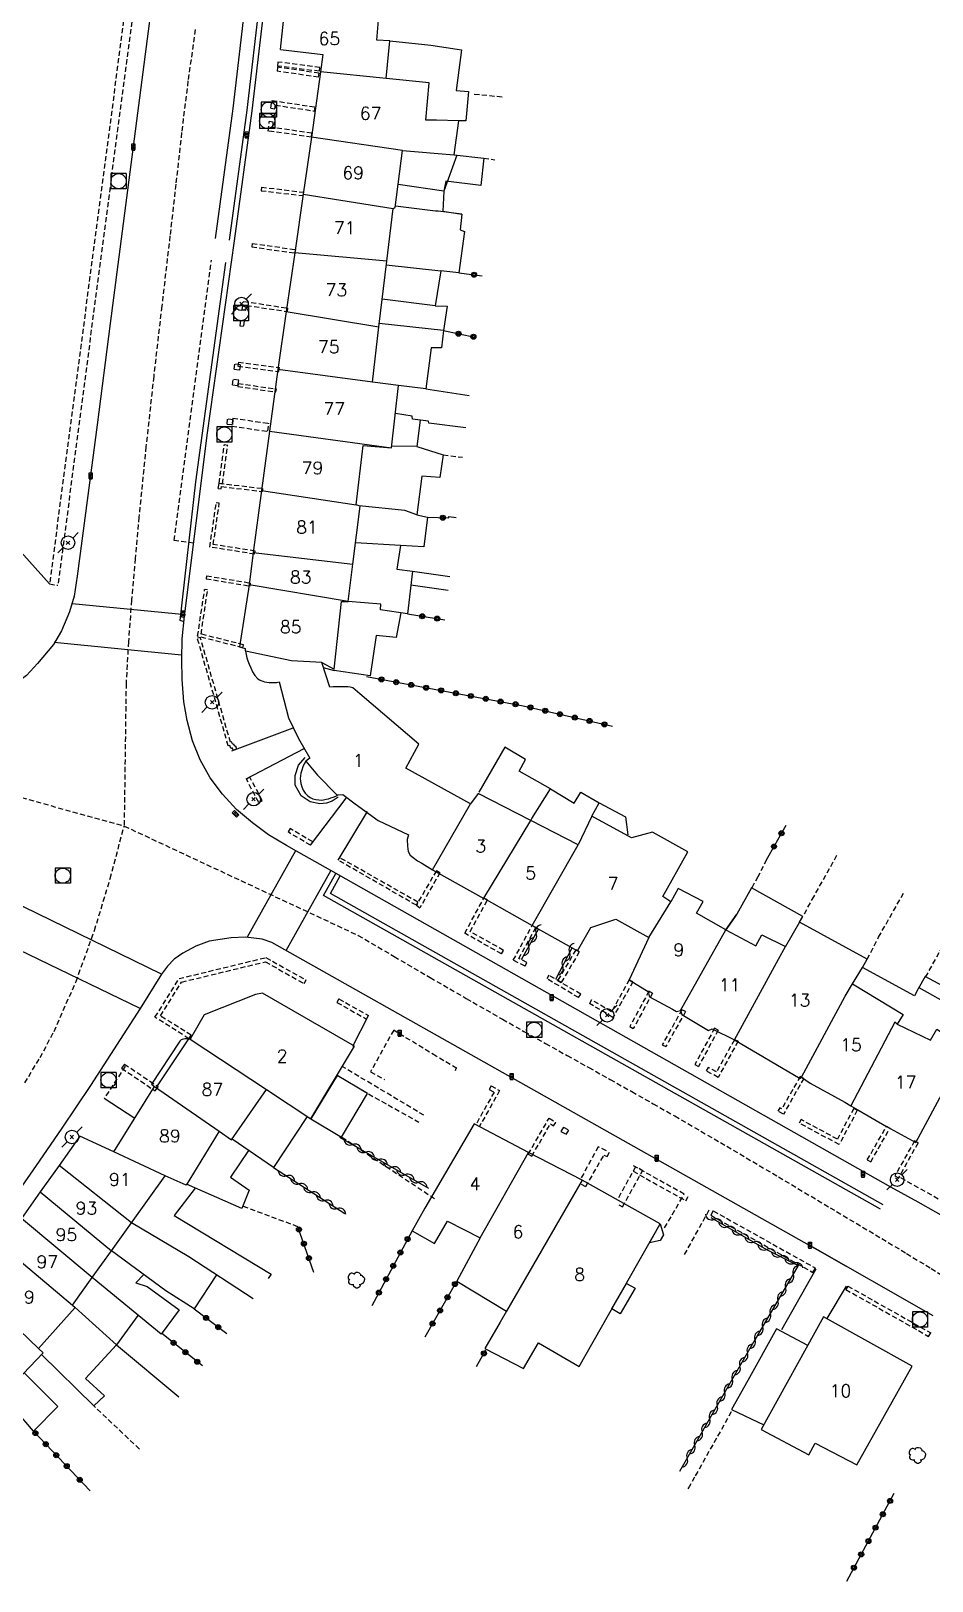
# Model space of a CAD drawing. Header units: millimetres. Extents: x 146997 to 148001, y 141998 to 143001.
# Drawn here: x 147132.7 to 147221.8, y 142660.7 to 142814 of the extents above; entities that cross this region are included whole.
import ezdxf
from ezdxf.enums import TextEntityAlignment as Align

# ---------------------------------------------------------------- set-up
doc = ezdxf.new("R2010")
doc.units = ezdxf.units.MM
doc.linetypes.add('DASHED', pattern=[0.75, 0.5, -0.25])
doc.layers.get('0').update_dxf_attribs({"linetype": 'CONTINUOUS'})
for name, color, linetype in [('W0001', 6, 'DASHED'), ('W0004', 5, 'CONTINUOUS'), ('W0006', 2, 'CONTINUOUS'), ('W0014', 7, 'CONTINUOUS'), ('W0017', 7, 'CONTINUOUS'), ('W0020', 2, 'CONTINUOUS'), ('W0101', 7, 'CONTINUOUS'), ('W0104', 1, 'CONTINUOUS'), ('W0112', 1, 'DASHED'), ('W0300', 7, 'CONTINUOUS'), ('W0310', 3, 'CONTINUOUS'), ('W0323', 7, 'CONTINUOUS'), ('W0330', 7, 'CONTINUOUS'), ('W0401', 7, 'CONTINUOUS'), ('W0420', 7, 'CONTINUOUS'), ('W0473', 7, 'CONTINUOUS'), ('W0991', 7, 'CONTINUOUS'), ('W1102', 7, 'CONTINUOUS')]:
    doc.layers.add(name, color=color, linetype=linetype)
doc.styles.get("Standard").update_dxf_attribs({"font": 'romans.shx', "width": 0.85})

# ---------------------------------------------------------------- blocks, each defined once
blk = doc.blocks.new('T420')
for p, q in [((0.75, 0.75), (-0.75, 0.75)), ((-0.75, 0.75), (-0.75, -0.75)), ((0.75, 0.75), (0.75, -0.75)), ((0.75, -0.75), (-0.75, -0.75))]:
    blk.add_line(p, q)
blk.add_ellipse((0, 0), major_axis=(-0.53, 0.53), ratio=1, start_param=3.926991, end_param=10.210176)
blk = doc.blocks.new('T401')
for p, q in [((-0.3, 0.3), (0, 0.3)), ((-0.3, -0.25), (-0.3, 0.3)), ((-0.3, 0.15), (0, 0.15)), ((-0.3, 0), (0, 0)), ((0, 0.3), (0, -0.25)), ((-0.3, -0.15), (0, -0.15)), ((-0.3, -0.25), (-0.3, -0.3)), ((-0.3, -0.3), (0, -0.3)), ((0, -0.3), (0, -0.25))]:
    blk.add_line(p, q)
blk = doc.blocks.new('T473')
for p, q in [((-0.166667, 0.166667), (0.166667, -0.166667)), ((-0.166667, -0.166667), (0.166667, 0.166667)), ((0.500001, 0.500001), (1.000002, 1.000002)), ((-1.000002, -1.000002), (-0.500001, -0.500001))]:
    blk.add_line(p, q)
blk.add_ellipse((0, 0), major_axis=(0.471405, 0.471405), ratio=1, start_param=5.4977871438, end_param=11.780972451)
blk = doc.blocks.new('T300')
for p, q in [((-0.8, 0.51), (-0.86, 0.34)), ((-0.86, 0.34), (-0.86, 0.17)), ((-0.86, 0.17), (-0.74, 0.06)), ((-0.69, 0.63), (-0.8, 0.51)), ((-0.8, -0.06), (-0.74, 0.06)), ((-0.74, 0.06), (-0.69, 0.11)), ((-0.57, 0.69), (-0.69, 0.63)), ((-0.46, 0.69), (-0.57, 0.69)), ((-0.29, 0.63), (-0.46, 0.69)), ((-0.29, 0.63), (-0.17, 0.74)), ((-0.23, 0.57), (-0.29, 0.63)), ((-0.17, 0.74), (-0.06, 0.8)), ((-0.06, 0.8), (0.06, 0.8)), ((0.06, 0.8), (0.23, 0.74)), ((0.23, 0.74), (0.34, 0.63)), ((0.34, 0.63), (0.4, 0.51)), ((0.46, 0.46), (0.34, 0.46)), ((0.4, 0.51), (0.4, 0.46)), ((0.57, 0.4), (0.46, 0.46)), ((0.57, 0.4), (0.69, 0.29)), ((0.69, 0.29), (0.74, 0.17)), ((0.74, 0.06), (0.69, -0.17)), ((0.74, 0.17), (0.74, 0.06)), ((-0.8, -0.17), (-0.8, -0.06)), ((-0.8, -0.23), (-0.8, -0.17)), ((-0.74, -0.34), (-0.8, -0.23)), ((-0.69, -0.4), (-0.74, -0.34)), ((-0.51, -0.46), (-0.69, -0.4)), ((-0.4, -0.46), (-0.51, -0.46)), ((-0.4, -0.46), (-0.34, -0.46)), ((-0.34, -0.46), (-0.34, -0.4)), ((-0.34, -0.51), (-0.34, -0.46)), ((-0.29, -0.63), (-0.34, -0.51)), ((-0.17, -0.74), (-0.29, -0.63)), ((-0.06, -0.8), (-0.17, -0.74)), ((0.06, -0.8), (-0.06, -0.8)), ((0.17, -0.74), (0.06, -0.8)), ((0.23, -0.69), (0.17, -0.74)), ((0.29, -0.46), (0.23, -0.46)), ((0.29, -0.63), (0.23, -0.69)), ((0.46, -0.4), (0.29, -0.46)), ((0.34, -0.51), (0.29, -0.63)), ((0.34, -0.51), (0.34, -0.46)), ((0.57, -0.34), (0.46, -0.4)), ((0.63, -0.29), (0.57, -0.34)), ((0.69, -0.17), (0.63, -0.29))]:
    blk.add_line(p, q)
blk = doc.blocks.new('t323o')
at = {"color": 0, "linetype": 'Continuous'}
for radius in [0.25, 0.15]:
    blk.add_circle((0, 0), radius, dxfattribs=at)
blk = doc.blocks.new('t310o')
at = {"color": 0, "linetype": 'Continuous'}
for centre, start, end in [((-0.5, 0.38), 216.8699, 323.1304), ((0.5, -0.37), 36.8699, 143.1303)]:
    blk.add_arc(centre, 0.625, start, end, dxfattribs=at)

msp = doc.modelspace()

# ---------------------------------------------------------------- linework, layer by layer
at = {"layer": 'W0001'}
for points in [[(147148.96, 142814.18), (147148.24, 142809.09), (147147.61, 142803.98), (147147.04, 142798.87), (147146.46, 142793.76), (147145.65, 142786.82), (147144.85, 142779.87), (147144.09, 142772.92), (147143.39, 142765.96), (147143.02, 142761.85), (147142.66, 142757.73), (147142.35, 142753.61), (147142.12, 142749.49), (147141.93, 142735.4)], [(147048.84, 142764.93), (147064.06, 142758.58), (147069.17, 142756.72), (147074.3, 142754.96), (147079.48, 142753.29), (147084.67, 142751.72), (147087.21, 142751.01), (147089.75, 142750.35), (147092.31, 142749.73), (147094.87, 142749.13), (147097.43, 142748.53), (147099.98, 142747.91), (147102.53, 142747.25), (147105.07, 142746.55), (147107.43, 142745.84), (147109.78, 142745.08), (147112.12, 142744.3), (147114.45, 142743.5), (147116.78, 142742.7), (147119.12, 142741.91), (147121.47, 142741.15), (147123.83, 142740.42), (147141.93, 142735.4)], [(147132.1, 142710), (147133.63, 142712.5), (147135, 142715.09), (147137.17, 142720.02), (147139, 142725.07), (147140.56, 142730.21), (147141.93, 142735.4)], [(147141.93, 142735.4), (147165.07, 142724.58), (147168.63, 142722.49), (147172.19, 142720.41), (147175.76, 142718.34), (147179.34, 142716.29), (147181.46, 142715.08), (147183.59, 142713.89), (147185.72, 142712.7), (147187.86, 142711.51), (147189.99, 142710.33), (147192.12, 142709.13), (147194.24, 142707.93), (147196.36, 142706.72), (147201.5, 142703.73), (147206.62, 142700.7), (147211.72, 142697.65), (147216.83, 142694.6), (147219.28, 142693.12), (147221.72, 142691.64), (147224.16, 142690.15)]]:
    msp.add_lwpolyline(points, dxfattribs=at)
at = {"layer": 'W0004'}
for points in [[(147152.35, 142793.34), (147154.09, 142806.21), (147157.96, 142839.36)], [(147147.87, 142755.6), (147147.47, 142755.73), (147149.02, 142769.43), (147151.98, 142791.14)], [(147216.72, 142697.49), (147161.64, 142728.54), (147162.86, 142730.7)], [(147216.97, 142697.93), (147162.33, 142728.73), (147163.3, 142730.46)]]:
    msp.add_lwpolyline(points, dxfattribs=at)
at = {"layer": 'W0006'}
msp.add_lwpolyline([(147150.96, 142793.52), (147152.7, 142806.38), (147156.57, 142839.52), (147156.78, 142841.51), (147158.22, 142854.74)], dxfattribs=at)
at = {"layer": 'W0014'}
for points in [[(147225.67, 142695.24), (147220.42, 142698.21), (147217.73, 142699.68), (147162.36, 142730.99), (147159.73, 142732.49), (147157.98, 142733.48), (147156.21, 142734.53), (147154.62, 142735.73), (147153.05, 142737.04), (147151.64, 142738.55), (147150.44, 142740.17), (147149.43, 142741.93), (147148.7, 142743.82), (147148.17, 142745.84), (147147.83, 142747.68), (147147.65, 142749.88), (147147.64, 142751.88), (147147.65, 142753.91), (147147.91, 142756.17), (147150.17, 142774.29), (147152.85, 142793.27), (147154.59, 142806.14), (147158.46, 142839.3)], [(147144.49, 142815.54), (147144.11, 142812.49), (147140.54, 142785.1), (147139.26, 142775.09), (147137.3, 142760.12), (147136.98, 142758.15), (147136.54, 142756.59), (147135.72, 142754.7), (147134.93, 142753.34), (147133.37, 142751.46), (147132.26, 142750.3), (147130.77, 142749.17), (147128.96, 142748.14), (147127.11, 142747.3), (147125.73, 142746.92), (147124.09, 142746.6), (147122.37, 142746.49), (147120.58, 142746.75), (147110.75, 142748.96), (147109.2, 142751.58), (147071.8, 142762.55)], [(147221.92, 142686.95), (147209.56, 142694.01), (147213.3, 142691.88), (147156.54, 142723.89), (147155.58, 142724.21), (147153.94, 142724.41), (147152.51, 142724.35), (147150.33, 142724), (147149.03, 142723.53), (147147.72, 142722.83), (147146.87, 142722.24), (147146.2, 142721.53), (147145.63, 142720.73), (147143.53, 142717.34), (147138.6, 142709.73), (147135.77, 142705.52)], [(147135.77, 142705.52), (147133.53, 142702.24), (147131.23, 142698.91), (147128.84, 142695.63), (147126.34, 142692.46), (147124.4, 142690.14), (147122.06, 142687.73), (147119.31, 142685.23), (147114.55, 142681.43), (147110.55, 142678.38), (147108.1, 142676.56), (147106.47, 142675.41), (147104.76, 142674.33), (147102.92, 142673.46), (147101.95, 142672.98), (147101.08, 142672.76), (147100.09, 142672.45), (147099.12, 142672.27), (147098.12, 142672.06), (147097.1, 142671.95), (147096.17, 142671.8), (147089.55, 142671)]]:
    msp.add_lwpolyline(points, dxfattribs=at)
at = {"layer": 'W0017'}
for points in [[(147128.84, 142781.05), (147130.47, 142781.19), (147130.4, 142778.96), (147130.12, 142778.95), (147130.61, 142763.76), (147134.55, 142759.34), (147135.02, 142759.24)], [(147152.57, 142742.85), (147158.65, 142745.12)], [(147159.68, 142743.04), (147153.95, 142740.04)], [(147163.09, 142738.26), (147162.49, 142737.86), (147161.92, 142737.67), (147161.29, 142737.58), (147160.32, 142737.78), (147159.43, 142738.39), (147158.84, 142739.44), (147158.83, 142740.41), (147159.16, 142741.41), (147159.83, 142742.19)], [(147160.36, 142733.49), (147163.88, 142738.17)], [(147163.08, 142732.03), (147165.99, 142736.83)], [(147164.55, 142713.61), (147166.09, 142716.65)], [(147139.97, 142708.47), (147142.98, 142706.49)], [(147210.32, 142691.56), (147206.92, 142685.57)], [(147213.31, 142689.89), (147211.39, 142686.69)]]:
    msp.add_lwpolyline(points, dxfattribs=at)
at = {"layer": 'W0020'}
for points in [[(147148, 142756.29), (147136.78, 142757.37)], [(147147.61, 142752.3), (147135.01, 142753.55)], [(147158.88, 142732.95), (147154.1, 142724.41)], [(147162.36, 142730.99), (147157.92, 142723.05)], [(147145.63, 142720.73), (147129.23, 142728.71)], [(147143.53, 142717.34), (147130.48, 142723.66)]]:
    msp.add_lwpolyline(points, dxfattribs=at)
at = {"layer": 'W0101'}
for points in [[(147157.38, 142812.19), (147157.93, 142817.23)], [(147167.85, 142809.34), (147168.21, 142813.07), (147166.92, 142813.12), (147167.17, 142816.28)], [(147157.38, 142812.19), (147161.58, 142811.7), (147161.35, 142809.99)], [(147161.35, 142809.99), (147160.46, 142803.54)], [(147172.08, 142808.92), (147167.85, 142809.34)], [(147169.46, 142802.2), (147174.57, 142801.8), (147175.03, 142805.14), (147172.8, 142805.2), (147171.76, 142805.23), (147172.08, 142808.92)], [(147160.46, 142803.54), (147159.64, 142797.9)], [(147168.52, 142796.47), (147168.74, 142796.57), (147169.46, 142802.2)], [(147159.64, 142797.9), (147158.82, 142792.08)], [(147167.89, 142791.26), (147168.52, 142796.47)], [(147158.82, 142792.08), (147157.95, 142786.28)], [(147167.11, 142784.76), (147167.89, 142791.26)], [(147157.95, 142786.28), (147157.12, 142780.55)], [(147166.47, 142779.31), (147167.11, 142784.76)], [(147157.12, 142780.55), (147156.29, 142774.45)], [(147168.36, 142772.81), (147169.06, 142778.97), (147166.47, 142779.31)], [(147156.29, 142774.45), (147155.51, 142768.6)], [(147164.88, 142767.17), (147165.55, 142773.04), (147168.36, 142772.81)], [(147155.51, 142768.6), (147154.7, 142762.45)], [(147164.55, 142761.31), (147165.25, 142767.04), (147164.88, 142767.17)], [(147154.7, 142762.45), (147154.28, 142759.26)], [(147164.09, 142757.6), (147164.55, 142761.31)], [(147154.28, 142759.26), (147153.35, 142753.12), (147153.88, 142752.95), (147153.88, 142752.89), (147153.89, 142752.82), (147153.9, 142752.76), (147153.92, 142752.7)], [(147161.46, 142751.56), (147162.7, 142750.92), (147163.42, 142757.6), (147164.09, 142757.6)], [(147153.92, 142752.7), (147153.98, 142752.37), (147154.07, 142752.05), (147154.17, 142751.73), (147154.29, 142751.42), (147154.45, 142751.03), (147154.63, 142750.65), (147154.86, 142750.29), (147155.14, 142749.97), (147155.3, 142749.86), (147155.46, 142749.78), (147155.64, 142749.72), (147155.82, 142749.67), (147156.04, 142749.62), (147156.27, 142749.6), (147156.49, 142749.59), (147156.72, 142749.59), (147156.85, 142749.6), (147156.98, 142749.61), (147157.11, 142749.63), (147157.24, 142749.66), (147158.17, 142746.11), (147159.16, 142744.05), (147160.28, 142742.11), (147159.9, 142741.81), (147161.05, 142740.42), (147162.96, 142738.47), (147163.55, 142738.53), (147164.78, 142737.6), (147167.03, 142735.93), (147170.04, 142734.52), (147169.91, 142734.07), (147169.93, 142733.4), (147170.01, 142732.89), (147170.2, 142732.53), (147170.49, 142732.28), (147170.93, 142731.94), (147171.36, 142731.71), (147172.41, 142731.07)], [(147176.18, 142737.59), (147169.79, 142741.12), (147171.06, 142743.51), (147165.23, 142748.48), (147164.53, 142749.06), (147164.29, 142749.13), (147164.05, 142749.16), (147163.8, 142749.17), (147163.56, 142749.17), (147163.23, 142749.18), (147162.9, 142749.18), (147162.58, 142749.16), (147162.25, 142749.13), (147161.46, 142751.56)], [(147182.13, 142735.94), (147176.92, 142738.61), (147176.18, 142737.59)], [(147186.82, 142733.54), (147182.13, 142735.94)], [(147195.97, 142727.91), (147195.2, 142728.43), (147197.67, 142732.83), (147194.17, 142734.79), (147192.08, 142734.24), (147188.17, 142736.36), (147186.82, 142733.54)], [(147172.41, 142731.07), (147177.49, 142728.23), (147177.5, 142728.27)], [(147201.42, 142725.14), (147198.52, 142726.79), (147199.18, 142727.93), (147196.69, 142729.22), (147195.97, 142727.91)], [(147177.5, 142728.27), (147182.28, 142725.55)], [(147182.28, 142725.55), (147186.75, 142723.05), (147188.08, 142725.35), (147190.53, 142726.2), (147193.79, 142724.36)], [(147213.94, 142719.78), (147214.93, 142721.42), (147215.4, 142722.23), (147208.71, 142725.89), (147207.33, 142723.47)], [(147193.79, 142724.36), (147191.87, 142720.19), (147193.84, 142718.95), (147193.76, 142718.84), (147193.88, 142718.51), (147196.16, 142717.28)], [(147201.42, 142725.14), (147204.37, 142723.55), (147204.97, 142724.63), (147207.33, 142723.47)], [(147213.94, 142719.78), (147218.96, 142716.76), (147218.36, 142715.81)], [(147164.71, 142713.63), (147155.6, 142718.87), (147154.92, 142718.72), (147149.85, 142716.74), (147148.46, 142714.31)], [(147196.16, 142717.28), (147196.55, 142717.07), (147196.95, 142717.15)], [(147196.95, 142717.15), (147197.07, 142716.75), (147199.71, 142715.19), (147200.07, 142715.33), (147202.26, 142714.24)], [(147218.36, 142715.81), (147221.64, 142714.23), (147222.27, 142715.3), (147225.21, 142713.44)], [(147147.37, 142714.03), (147144.62, 142709.85), (147144.94, 142709.62)], [(147145.1, 142709.5), (147148.34, 142714.36)], [(147148.46, 142714.31), (147148.39, 142714.33), (147148.32, 142714.34), (147148.25, 142714.34), (147148.18, 142714.34), (147148.05, 142714.35), (147147.92, 142714.35), (147147.79, 142714.33), (147147.66, 142714.29), (147147.58, 142714.25), (147147.5, 142714.18), (147147.43, 142714.11), (147147.37, 142714.03)], [(147155.99, 142709.34), (147160.4, 142706.43), (147164.71, 142713.63)], [(147202.26, 142714.24), (147208.76, 142710.44), (147208.91, 142710.57)], [(147213.77, 142707.73), (147214.46, 142707.33), (147217.3, 142705.68), (147220.21, 142704.09), (147225.21, 142713.44)], [(147208.91, 142710.57), (147209.74, 142709.96), (147213.19, 142708.07), (147213.77, 142707.73)], [(147140.9, 142703.17), (147144.94, 142709.62)], [(147151.31, 142705.22), (147152.56, 142704.36), (147155.99, 142709.34)], [(147181.92, 142703.12), (147176.52, 142705.94), (147171.66, 142697.61), (147170.39, 142695.35), (147172.61, 142694.11), (147173.89, 142696.33), (147177.14, 142694.66)], [(147140.9, 142703.17), (147137.54, 142704.72), (147135.49, 142701.83)], [(147151.31, 142705.22), (147148.05, 142699.86)], [(147187.21, 142700.36), (147181.92, 142703.12)], [(147135.49, 142701.83), (147133.63, 142699.21)], [(147142.65, 142696.14), (147146, 142700.8)], [(147148.05, 142699.86), (147146, 142700.8)], [(147194.93, 142696.04), (147187.21, 142700.36)], [(147133.63, 142699.21), (147131.78, 142696.58)], [(147140.68, 142693.39), (147142.65, 142696.14)], [(147179.74, 142687.42), (147179.12, 142686.34), (147177.6, 142683.71), (147181.42, 142681.74), (147182.89, 142684.27), (147186.92, 142681.93), (147194.93, 142696.04)], [(147177.14, 142694.66), (147174.81, 142690.38), (147179.74, 142687.42)], [(147138.76, 142690.73), (147140.68, 142693.39)], [(147136.81, 142688.02), (147138.76, 142690.73)], [(147136.81, 142688.02), (147137.1, 142687.77), (147133.47, 142683.73)], [(147129.25, 142679.5), (147129.93, 142679.09), (147133.92, 142683.3), (147133.47, 142683.73)]]:
    msp.add_lwpolyline(points, dxfattribs=at)
msp.add_lwpolyline([(147219.83, 142681.97), (147211.08, 142686.86), (147204.92, 142675.72), (147209.63, 142673.19), (147210.26, 142674.36), (147214.36, 142672.21)], close=True, dxfattribs=at)
at = {"layer": 'W0104'}
for points in [[(147168.21, 142813.07), (147172.24, 142812.63), (147175.27, 142812.17), (147174.76, 142808.15), (147175.96, 142808.04), (147175.7, 142805.14), (147175.03, 142805.14)], [(147174.57, 142801.8), (147177.48, 142801.46), (147177.18, 142798.75), (147173.73, 142799.18), (147173.54, 142798.2), (147169.03, 142798.84)], [(147174.83, 142801.77), (147173.54, 142798.2), (147173.44, 142796.23), (147175.33, 142795.91), (147175.14, 142794.36), (147175.58, 142794.21), (147175.03, 142790.11), (147173.23, 142790.31), (147172.67, 142786.84), (147173.86, 142786.83), (147173.52, 142784.4), (147173.32, 142782.71), (147172.28, 142782.69), (147171.75, 142778.63), (147176.05, 142777.99)], [(147175.33, 142795.91), (147172.98, 142796.23), (147172.71, 142796.21), (147168.76, 142796.7)], [(147167.85, 142790.9), (147173.23, 142790.31)], [(147172.67, 142786.84), (147167.44, 142787.5)], [(147173.52, 142784.4), (147167.15, 142785.1)], [(147171.75, 142778.63), (147169.06, 142778.97)], [(147171.21, 142775.55), (147170.86, 142772.93), (147173.47, 142772.1), (147173.15, 142769.88), (147171.36, 142770.01), (147170.87, 142766.19), (147171.93, 142765.94), (147171.55, 142763), (147169.26, 142763.15), (147168.88, 142760.82), (147170.43, 142760.61), (147169.93, 142756.4), (147169.27, 142756.47), (147168.84, 142754.05), (147166.85, 142754.23), (147166.24, 142750.24), (147162.69, 142750.77)], [(147175.71, 142774.79), (147172.06, 142775.23), (147172.02, 142775.45), (147170.43, 142775.64), (147170.39, 142775.95), (147168.75, 142776.21)], [(147170.86, 142772.93), (147168.38, 142772.98)], [(147170.87, 142766.19), (147169.67, 142766.6), (147165.16, 142767.08)], [(147169.26, 142763.15), (147164.81, 142763.41)], [(147170.43, 142760.61), (147174.12, 142760.07)], [(147173.97, 142758.71), (147170.26, 142759.21)], [(147169.93, 142756.4), (147167.27, 142756.77), (147167.3, 142757.33), (147164.09, 142757.6)], [(147161.62, 142751.07), (147162.69, 142750.77)], [(147182.13, 142735.94), (147182.25, 142736.13), (147184.07, 142739.07), (147180.97, 142740.83), (147181.6, 142741.98), (147179.57, 142743.19), (147176.99, 142738.76)], [(147159.9, 142741.81), (147159.73, 142741.54), (147159.59, 142741.24), (147159.49, 142740.93), (147159.41, 142740.62), (147159.36, 142740.37), (147159.34, 142740.11), (147159.35, 142739.85), (147159.4, 142739.6), (147159.5, 142739.26), (147159.64, 142738.94), (147159.83, 142738.64), (147160.08, 142738.38), (147160.32, 142738.21), (147160.6, 142738.09), (147160.88, 142738.02), (147161.17, 142737.98), (147161.41, 142737.97), (147161.65, 142738), (147161.89, 142738.05), (147162.12, 142738.1), (147162.37, 142738.18), (147162.61, 142738.26), (147162.85, 142738.36), (147163.08, 142738.48)], [(147184.07, 142739.07), (147186.42, 142737.66), (147187.07, 142738.76), (147188.9, 142737.7), (147191.5, 142736.31), (147191.74, 142734.54)], [(147188.17, 142736.36), (147188.9, 142737.7)], [(147208.71, 142725.89), (147209.04, 142726.46), (147203.97, 142729.27), (147202.49, 142726.68), (147201.42, 142725.14)], [(147201.42, 142725.14), (147202.49, 142726.68)], [(147225.21, 142713.44), (147226.72, 142715.93), (147228.01, 142718.17), (147223.58, 142720.56), (147222.83, 142719.59), (147221.11, 142720.51), (147220.44, 142719.28), (147220.07, 142718.61), (147214.93, 142721.42)], [(147220.51, 142719.42), (147226.72, 142715.93)], [(147160.04, 142706.67), (147156.71, 142701.63), (147152.6, 142704.42)], [(147154.22, 142703.29), (147152.43, 142700.68), (147154.28, 142699.38), (147153.56, 142697.56), (147148.11, 142699.96)], [(147148.94, 142699.59), (147146.89, 142696.89), (147156.46, 142691.06), (147156.18, 142690.65)], [(147154.67, 142688.64), (147148.34, 142692.79), (147142.65, 142696.14)], [(147151.05, 142691.02), (147148.84, 142687.64), (147146.05, 142689.43), (147140.68, 142693.39)], [(147143.86, 142691.05), (147143.07, 142690.23), (147144.21, 142689.87), (147147.37, 142687.55), (147145.58, 142685.13), (147138.76, 142690.73)], [(147143.27, 142687), (147141.18, 142684.1), (147137.1, 142687.77)], [(147209.51, 142684.03), (147206.42, 142685.68), (147203.59, 142680.57), (147201.99, 142677.68), (147205.17, 142676.18)], [(147141.18, 142684.1), (147138.11, 142680.77), (147139.99, 142679.05), (147138.92, 142678.05), (147133.75, 142683.12)], [(147132.04, 142681.32), (147135.37, 142677.97), (147132.96, 142675.54), (147129.93, 142679.09)]]:
    msp.add_lwpolyline(points, dxfattribs=at)
for points in [[(147162.98, 142710.73), (147160.4, 142706.43), (147163.41, 142704.62), (147165.99, 142708.93)], [(147194.93, 142696.04), (147195.27, 142694.98), (147194.94, 142694.41), (147193.87, 142694.16)], [(147191.6, 142690.16), (147192.44, 142689.7), (147190.97, 142687.14), (147190.16, 142687.63)]]:
    msp.add_lwpolyline(points, close=True, dxfattribs=at)
at = {"layer": 'W0112'}
for points in [[(147143.43, 142847.67), (147141.98, 142834.92), (147144.05, 142833.45), (147142.36, 142818.77), (147134.55, 142759.34)], [(147144.23, 142847.58), (147142.83, 142835.3), (147144.89, 142833.83), (147143.16, 142818.67), (147135.38, 142759.21)], [(147157.1, 142810.45), (147157.05, 142810.05)], [(147161.15, 142809.47), (147157.05, 142810.05)], [(147157.13, 142810.96), (147157.08, 142810.57)], [(147161.23, 142810.05), (147157.08, 142810.57)], [(147161.2, 142809.87), (147157.1, 142810.45)], [(147161.28, 142810.44), (147157.13, 142810.96)], [(147161.23, 142810.05), (147161.28, 142810.44)], [(147161.15, 142809.47), (147161.2, 142809.87)], [(147156.43, 142806.39), (147156.55, 142807.16), (147160.8, 142806.52)], [(147176.55, 142807.79), (147179.41, 142807.52)], [(147156.43, 142806.39), (147156.83, 142806.33)], [(147156.83, 142806.33), (147156.88, 142806.7), (147160.74, 142806.12)], [(147160.74, 142806.12), (147160.8, 142806.52)], [(147160.46, 142803.54), (147156.18, 142804.14), (147156.27, 142805.07)], [(147156.67, 142805.03), (147156.27, 142805.07)], [(147160.5, 142803.93), (147156.62, 142804.48), (147156.67, 142805.03)], [(147160.46, 142803.54), (147160.5, 142803.93)], [(147177.48, 142801.46), (147178.57, 142801.3)], [(147155.52, 142798.59), (147155.47, 142798.24)], [(147155.47, 142798.24), (147159.64, 142797.75)], [(147155.52, 142798.59), (147159.68, 142798.09)], [(147159.64, 142797.75), (147159.68, 142798.09)], [(147154.59, 142793.03), (147154.54, 142792.68)], [(147154.54, 142792.68), (147158.82, 142792.08)], [(147154.59, 142793.03), (147158.9, 142792.41)], [(147158.82, 142792.08), (147158.9, 142792.41)], [(147148.82, 142763.39), (147146.87, 142763.65), (147150.55, 142791.38)], [(147153.61, 142786.49), (147153.76, 142787.29), (147158.12, 142786.63)], [(147153.61, 142786.49), (147153.96, 142786.43)], [(147153.96, 142786.43), (147154.04, 142786.89), (147158.07, 142786.29)], [(147158.07, 142786.29), (147158.12, 142786.63)], [(147153.44, 142785.4), (147153.38, 142784.88)], [(147153.38, 142784.88), (147153.73, 142784.84)], [(147153.78, 142785.36), (147153.44, 142785.4)], [(147153.78, 142785.36), (147153.73, 142784.84)], [(147152.82, 142780.58), (147152.89, 142781.1)], [(147153.44, 142781.02), (147152.89, 142781.1)], [(147153.23, 142781.27), (147153.17, 142780.87)], [(147153.23, 142781.27), (147157.28, 142780.74)], [(147153.37, 142780.5), (147153.44, 142781.02)], [(147152.64, 142779.05), (147152.72, 142779.57)], [(147153.26, 142779.49), (147152.72, 142779.57)], [(147152.82, 142780.58), (147153.37, 142780.5)], [(147153.17, 142780.87), (147157.23, 142780.34)], [(147153.18, 142778.97), (147153.26, 142779.49)], [(147157.23, 142780.34), (147157.28, 142780.74)], [(147152.64, 142779.05), (147153.18, 142778.97)], [(147153.2, 142779.16), (147153.16, 142778.86)], [(147153.16, 142778.86), (147156.94, 142778.35)], [(147153.2, 142779.16), (147156.98, 142778.64)], [(147156.94, 142778.35), (147156.98, 142778.64)], [(147152.11, 142775.16), (147152.16, 142775.64)], [(147152.11, 142775.16), (147152.66, 142775.1)], [(147152.71, 142775.58), (147152.16, 142775.64)], [(147152.67, 142775.73), (147152.57, 142774.94)], [(147152.57, 142774.94), (147156.14, 142774.45)], [(147152.66, 142775.1), (147152.71, 142775.58)], [(147152.67, 142775.73), (147156.25, 142775.24)], [(147156.14, 142774.45), (147156.25, 142775.24)], [(147151.32, 142769.3), (147151.82, 142773.09)], [(147151.67, 142769.25), (147152.17, 142773.05)], [(147152.17, 142773.05), (147151.82, 142773.09)], [(147173.47, 142772.1), (147175.39, 142771.88)], [(147151.23, 142768.8), (147151.32, 142769.3), (147155.64, 142768.79)], [(147151.23, 142768.8), (147151.52, 142768.75)], [(147151.32, 142769.3), (147151.67, 142769.25)], [(147151.52, 142768.75), (147151.56, 142768.98), (147155.6, 142768.49)], [(147155.6, 142768.49), (147155.64, 142768.79)], [(147154.83, 142762.29), (147150.4, 142762.99), (147151.04, 142767.37)], [(147154.87, 142762.59), (147150.74, 142763.24), (147151.34, 142767.33)], [(147151.34, 142767.33), (147151.04, 142767.37)], [(147154.83, 142762.29), (147154.87, 142762.59)], [(147150.08, 142760.15), (147150.03, 142759.86)], [(147150.03, 142759.86), (147154.38, 142759.13)], [(147150.08, 142760.15), (147154.43, 142759.43)], [(147134.55, 142759.34), (147135.38, 142759.21)], [(147153.65, 142753.03), (147149.19, 142754.17), (147149.89, 142758.79)], [(147153.72, 142753.32), (147149.53, 142754.39), (147150.18, 142758.75)], [(147150.18, 142758.75), (147149.89, 142758.79)], [(147154.38, 142759.13), (147154.43, 142759.43)], [(147149.46, 142754.06), (147149.17, 142753.98)], [(147153.06, 142743.01), (147152.71, 142742.9), (147152.61, 142743.12), (147152.49, 142743.08), (147152.37, 142743.36), (147152.23, 142743.32), (147149.17, 142753.98)], [(147152.97, 142743.29), (147152.88, 142743.27), (147152.77, 142743.5), (147152.66, 142743.46), (147152.55, 142743.71), (147152.44, 142743.68), (147149.46, 142754.06)], [(147153.65, 142753.03), (147153.72, 142753.32)], [(147153.06, 142743.01), (147152.97, 142743.29)], [(147154.37, 142740.22), (147154.02, 142740.03)], [(147155.23, 142737.73), (147154.02, 142740.03)], [(147155.59, 142737.92), (147154.37, 142740.22)], [(147155.23, 142737.73), (147155.59, 142737.92)], [(147158.33, 142735.15), (147158.13, 142734.81)], [(147160.57, 142733.83), (147158.33, 142735.15)], [(147160.36, 142733.49), (147158.13, 142734.81)], [(147160.36, 142733.49), (147160.57, 142733.83)], [(147163.23, 142732.28), (147163.08, 142732.03)], [(147170.82, 142727.56), (147163.08, 142732.03)], [(147170.97, 142727.87), (147163.23, 142732.28)], [(147205.44, 142732.07), (147204.59, 142730.39), (147203.97, 142729.27)], [(147209.18, 142726.7), (147209.96, 142728.14), (147212.45, 142732.58)], [(147172.8, 142730.98), (147170.82, 142727.56)], [(147173.15, 142730.78), (147171.17, 142727.31)], [(147173.15, 142730.78), (147172.8, 142730.98)], [(147215.4, 142722.23), (147216.52, 142724.4), (147219.03, 142728.82)], [(147170.82, 142727.56), (147170.97, 142727.87)], [(147170.82, 142727.56), (147171.17, 142727.31)], [(147179.25, 142722.75), (147175.6, 142724.8), (147177.5, 142728.27)], [(147179.45, 142723.1), (147176.14, 142724.96), (147177.85, 142728.1)], [(147177.85, 142728.1), (147177.5, 142728.27)], [(147224.12, 142725.92), (147223.51, 142724.77), (147222.48, 142722.85), (147221.09, 142720.39)], [(147181.57, 142721.55), (147180.4, 142722.13), (147182.28, 142725.55)], [(147181.75, 142721.91), (147180.95, 142722.3), (147182.64, 142725.35)], [(147182.64, 142725.35), (147182.28, 142725.55)], [(147179.25, 142722.75), (147179.45, 142723.1)], [(147186.59, 142723.15), (147184.8, 142720.13)], [(147186.93, 142722.95), (147185.14, 142719.92)], [(147186.93, 142722.95), (147186.59, 142723.15)], [(147148.34, 142714.36), (147144.98, 142716.5), (147147.36, 142720.31), (147155.95, 142722.39), (147159.91, 142720.17)], [(147148.56, 142714.7), (147145.53, 142716.62), (147147.61, 142719.96), (147155.89, 142721.97), (147159.72, 142719.82)], [(147181.57, 142721.55), (147181.75, 142721.91)], [(147159.72, 142719.82), (147159.91, 142720.17)], [(147183.92, 142720.64), (147183.72, 142720.29)], [(147186.86, 142718.43), (147183.72, 142720.29)], [(147187.07, 142718.77), (147183.92, 142720.64)], [(147184.8, 142720.13), (147185.14, 142719.92)], [(147192.22, 142720), (147190.26, 142716.47), (147187.93, 142717.86)], [(147191.87, 142720.19), (147190.11, 142717.03), (147188.14, 142718.2)], [(147192.22, 142720), (147191.87, 142720.19)], [(147163.17, 142718.3), (147162.97, 142717.95)], [(147163.17, 142718.3), (147166.09, 142716.65)], [(147186.86, 142718.43), (147187.07, 142718.77)], [(147188.14, 142718.2), (147187.93, 142717.86)], [(147193.82, 142719.07), (147191.92, 142715.56)], [(147194.17, 142718.88), (147192.27, 142715.37)], [(147194.17, 142718.88), (147193.82, 142719.07)], [(147162.97, 142717.95), (147165.88, 142716.31)], [(147165.88, 142716.31), (147166.09, 142716.65)], [(147197.08, 142717.23), (147195.13, 142713.77)], [(147197.43, 142717.04), (147195.48, 142713.58)], [(147197.43, 142717.04), (147197.08, 142717.23)], [(147174.81, 142711.42), (147172.77, 142712.64), (147168.58, 142715.2), (147166.29, 142711.1), (147167.67, 142710.34)], [(147191.92, 142715.56), (147192.27, 142715.37)], [(147200.31, 142715.4), (147198.35, 142711.8)], [(147200.67, 142715.21), (147198.7, 142711.61)], [(147200.67, 142715.21), (147200.31, 142715.4)], [(147148.34, 142714.36), (147148.56, 142714.7)], [(147195.13, 142713.77), (147195.48, 142713.58)], [(147202.63, 142714.11), (147200.66, 142710.54), (147199.47, 142711.18)], [(147202.26, 142714.24), (147200.5, 142711.08), (147199.66, 142711.53)], [(147202.63, 142714.11), (147202.26, 142714.24)], [(147142.04, 142711.64), (147139.97, 142708.47)], [(147141.96, 142711.86), (147141.68, 142711.44)], [(147141.68, 142711.44), (147145, 142709.2)], [(147141.96, 142711.86), (147145.28, 142709.62)], [(147171.57, 142706.79), (147163.5, 142711.61)], [(147174.69, 142711.21), (147174.78, 142711.55)], [(147198.35, 142711.8), (147198.7, 142711.61)], [(147199.66, 142711.53), (147199.47, 142711.18)], [(147209.12, 142710.44), (147207.11, 142706.89), (147206.56, 142707.2)], [(147208.77, 142710.63), (147206.96, 142707.43), (147206.75, 142707.54)], [(147209.12, 142710.44), (147208.77, 142710.63)], [(147145, 142709.2), (147145.28, 142709.62)], [(147165.42, 142709.27), (147171.07, 142706.12)], [(147178.01, 142709.34), (147178.5, 142709.08), (147176.71, 142705.87)], [(147178.2, 142709.7), (147179.05, 142709.23), (147177.05, 142705.68)], [(147178.2, 142709.7), (147178.01, 142709.34)], [(147206.75, 142707.54), (147206.56, 142707.2)], [(147214.06, 142707.47), (147212.45, 142704.43), (147208.87, 142706.36)], [(147214.41, 142707.28), (147214.06, 142707.47)], [(147176.71, 142705.87), (147177.05, 142705.68)], [(147181.88, 142702.95), (147183.95, 142706.51), (147184.6, 142706.07)], [(147182.23, 142702.74), (147184.08, 142705.93), (147184.37, 142705.74)], [(147184.37, 142705.74), (147184.6, 142706.07)], [(147214.41, 142707.28), (147212.62, 142703.89), (147208.68, 142706.01)], [(147208.87, 142706.36), (147208.68, 142706.01)], [(147172.62, 142698.52), (147163.41, 142704.62)], [(147185.37, 142705.62), (147185.12, 142705.19)], [(147185.12, 142705.19), (147185.63, 142704.9)], [(147185.37, 142705.62), (147185.88, 142705.33)], [(147185.63, 142704.9), (147185.88, 142705.33)], [(147215.4, 142702.37), (147217.3, 142705.68)], [(147215.75, 142702.18), (147217.62, 142705.49)], [(147217.62, 142705.49), (147217.3, 142705.68)], [(147220.07, 142704.25), (147218.13, 142700.8)], [(147220.42, 142704.05), (147220.07, 142704.25)], [(147181.88, 142702.95), (147182.23, 142702.74)], [(147188.8, 142703.67), (147187.04, 142700.44)], [(147187.56, 142699.73), (147189.37, 142702.86), (147189.68, 142702.71)], [(147189.61, 142703.28), (147188.8, 142703.67)], [(147189.68, 142702.71), (147189.9, 142703.15)], [(147220.42, 142704.05), (147218.48, 142700.6)], [(147192.49, 142701.7), (147190.67, 142698.42)], [(147191.19, 142697.72), (147193.19, 142701.31)], [(147197.3, 142698.99), (147192.07, 142701.91)], [(147192.49, 142701.7), (147192.24, 142701.26)], [(147192.24, 142701.26), (147197.46, 142698.33)], [(147193.19, 142701.31), (147192.84, 142701.51)], [(147215.4, 142702.37), (147215.75, 142702.18)], [(147187.12, 142699.98), (147187.56, 142699.73)], [(147218.13, 142700.8), (147218.48, 142700.6)], [(147218.7, 142700.62), (147226.69, 142696.13)], [(147195.37, 142695.66), (147197.3, 142698.99)], [(147197.46, 142698.33), (147197.7, 142698.76)], [(147159.11, 142695.77), (147153.65, 142697.79)], [(147190.84, 142697.92), (147191.19, 142697.72)], [(147199.74, 142697.39), (147197.2, 142692.84)], [(147200.18, 142697.33), (147199.93, 142696.9)], [(147199.93, 142696.9), (147210.03, 142691.24)], [(147200.18, 142697.33), (147210.27, 142691.68)], [(147210.03, 142691.24), (147210.27, 142691.68)], [(147213.48, 142689.9), (147213.29, 142689.55)], [(147213.29, 142689.55), (147221.47, 142684.92)], [(147213.48, 142689.9), (147221.67, 142685.27)], [(147221.47, 142684.92), (147221.67, 142685.27)], [(147143.44, 142673.77), (147138.92, 142678.05)], [(147201.96, 142677.45), (147198.32, 142671)], [(147198.32, 142671), (147197.81, 142670.1), (147197.66, 142669.83)]]:
    msp.add_lwpolyline(points, dxfattribs=at)
at = {"layer": 'W0310'}
for points in [[(147182.91, 142725.22), (147181.18, 142722.16)], [(147186.18, 142723.33), (147184.59, 142720.23)], [(147163.21, 142704.64), (147172.03, 142699.58)], [(147156.71, 142701.63), (147163.74, 142697.08)], [(147199.92, 142696.69), (147205.44, 142693.52), (147208.58, 142691.92), (147204.3, 142684.59), (147199.93, 142676.98), (147196.85, 142671.55)]]:
    msp.add_lwpolyline(points, dxfattribs=at)
at = {"layer": 'W0323'}
for points in [[(147175.03, 142790.11), (147177.33, 142789.83)], [(147173.52, 142784.4), (147176.59, 142783.76), (147176.67, 142783.75)], [(147171.93, 142765.94), (147174.03, 142765.87), (147174.02, 142766.01), (147174.75, 142765.91)], [(147169.93, 142756.4), (147173.65, 142755.78)], [(147165.88, 142750.18), (147181.39, 142747.3), (147190.22, 142745.26)], [(147205.44, 142732.07), (147207.37, 142735.48)], [(147160.69, 142691.24), (147159.11, 142695.77)], [(147170.39, 142695.35), (147166.41, 142687.93)], [(147171.68, 142684.87), (147174.81, 142690.38)], [(147148.84, 142687.64), (147152.07, 142685.2)], [(147149.66, 142682.01), (147145.64, 142685.22)], [(147176.75, 142681.94), (147177.7, 142683.59)], [(147132.96, 142675.54), (147137.28, 142671)], [(147137.28, 142671), (147138.57, 142669.65)], [(147213.37, 142660.72), (147218.07, 142669.41)]]:
    msp.add_lwpolyline(points, dxfattribs=at)
at = {"layer": 'W0330'}
msp.add_lwpolyline([(147141.18, 142684.1), (147147.33, 142678.93)], dxfattribs=at)
at = {"layer": 'W1102'}
for points in [[(147167.85, 142809.34), (147161.35, 142809.99)], [(147169.46, 142802.2), (147160.46, 142803.54)], [(147159.64, 142797.9), (147168.52, 142796.47)], [(147167.89, 142791.26), (147158.82, 142792.08)], [(147157.95, 142786.28), (147167.11, 142784.76)], [(147166.47, 142779.31), (147157.12, 142780.55)], [(147156.29, 142774.45), (147168.36, 142772.81)], [(147155.51, 142768.6), (147164.88, 142767.17)], [(147154.7, 142762.45), (147164.55, 142761.31)], [(147164.09, 142757.6), (147154.28, 142759.26)], [(147161.46, 142751.56), (147158.47, 142751.73), (147153.92, 142752.7)], [(147172.41, 142731.07), (147176.18, 142737.59)], [(147177.5, 142728.27), (147182.13, 142735.94)], [(147182.28, 142725.55), (147186.82, 142733.54)], [(147193.79, 142724.36), (147195.97, 142727.91)], [(147196.95, 142717.15), (147201.42, 142725.14)], [(147202.26, 142714.24), (147206.62, 142722.22), (147207.33, 142723.47)], [(147208.91, 142710.57), (147213.23, 142718.58), (147213.94, 142719.78)], [(147218.36, 142715.81), (147218.14, 142716), (147213.77, 142707.73)], [(147148.46, 142714.31), (147155.99, 142709.34)], [(147144.94, 142709.62), (147151.31, 142705.22)], [(147146, 142700.8), (147140.9, 142703.17)], [(147177.14, 142694.66), (147181.92, 142703.12)], [(147142.65, 142696.14), (147135.49, 142701.83)], [(147187.21, 142700.36), (147179.74, 142687.42)], [(147133.63, 142699.21), (147140.68, 142693.39)], [(147138.76, 142690.73), (147131.78, 142696.58)], [(147129.87, 142693.89), (147136.81, 142688.02)], [(147133.47, 142683.73), (147126.79, 142690.13)]]:
    msp.add_lwpolyline(points, dxfattribs=at)

# ---------------------------------------------------------------- block references
at = {"layer": 'W0300'}
for p in [(147164.94, 142690.48), (147220.41, 142673.14)]:
    msp.add_blockref('T300', p, dxfattribs=at)
at = {"layer": 'W0310'}
for p, rotation in [((147182.66, 142724.77), 240.4834197299148), ((147181.92, 142723.46), 240.4834197299148), ((147185.96, 142722.9), 242.7579688061111), ((147185.27, 142721.57), 242.7579688061111), ((147164.51, 142703.89), 330.1963882423964), ((147165.81, 142703.14), 330.1963882423964), ((147167.11, 142702.4), 330.1963882423964), ((147157.97, 142700.81), 327.0773593514055), ((147168.42, 142701.65), 330.1963882423964), ((147169.72, 142700.91), 330.1963882423964), ((147159.23, 142700), 327.0773593514055), ((147160.49, 142699.18), 327.0773593514055), ((147171.02, 142700.16), 330.1963882423964), ((147161.75, 142698.37), 327.0773593514055), ((147163.01, 142697.55), 327.0773593514055), ((147200.26, 142696.49), 330.1612425780052), ((147201.56, 142695.75), 330.1612425780052), ((147202.86, 142695), 330.1612425780052), ((147204.16, 142694.25), 330.1612425780052), ((147205.47, 142693.51), 332.9340228145057), ((147206.8, 142692.83), 332.9340228145057), ((147208.14, 142692.14), 332.9340228145057), ((147208.08, 142691.05), 239.7017840134399), ((147207.32, 142689.76), 239.7017840134399), ((147206.56, 142688.46), 239.7017840134399), ((147205.81, 142687.17), 239.7017840134399), ((147205.05, 142685.87), 239.7017840134399), ((147204.29, 142684.58), 240.1278652040504), ((147202.8, 142681.98), 240.1278652040504), ((147203.55, 142683.28), 240.1278652040504), ((147202.05, 142680.67), 240.1278652040504), ((147201.3, 142679.37), 240.1278652040504), ((147200.56, 142678.07), 240.1278652040504), ((147199.81, 142676.77), 240.4542986995748), ((147198.33, 142674.16), 240.4542986995748), ((147199.07, 142675.47), 240.4542986995748), ((147197.59, 142672.86), 240.4542986995748)]:
    msp.add_blockref('t310o', p, dxfattribs=dict(at, rotation=rotation))
at = {"layer": 'W0323'}
for p, rotation in [((147176.52, 142789.93), 352.9881053300313), ((147174.99, 142784.09), 348.2819899428567), ((147176.46, 142783.79), 348.2819899428567), ((147173.43, 142765.89), 358.1769493274191), ((147171.41, 142756.15), 350.6574808664587), ((147172.89, 142755.91), 350.6574808664587), ((147167.36, 142749.9), 349.4738576163438), ((147168.83, 142749.63), 349.4738576163438), ((147170.31, 142749.35), 349.4738576163438), ((147171.78, 142749.08), 349.4738576163438), ((147173.26, 142748.81), 349.4738576163438), ((147174.73, 142748.53), 349.4738576163438), ((147176.21, 142748.26), 349.4738576163438), ((147177.68, 142747.98), 349.4738576163438), ((147179.15, 142747.71), 349.4738576163438), ((147180.63, 142747.44), 349.4738576163438), ((147182.1, 142747.13), 347.0363717430736), ((147183.56, 142746.8), 347.0363717430736), ((147185.02, 142746.46), 347.0363717430736), ((147186.48, 142746.12), 347.0363717430736), ((147187.95, 142745.79), 347.0363717430736), ((147189.41, 142745.45), 347.0363717430736), ((147206.92, 142734.68), 60.52851358940782), ((147206.18, 142733.37), 60.52851358940782), ((147159.21, 142695.49), 109.22476355743), ((147159.7, 142694.08), 109.22476355743), ((147169.24, 142693.22), 241.7721551640738), ((147169.95, 142694.54), 241.7721551640738), ((147160.2, 142692.66), 109.22476355743), ((147168.54, 142691.9), 241.7721551640738), ((147167.83, 142690.58), 241.7721551640738), ((147167.12, 142689.25), 241.7721551640738), ((147173.9, 142688.79), 60.44337340618642), ((147174.64, 142690.09), 60.44337340618642), ((147173.16, 142687.48), 60.44337340618642), ((147150.03, 142686.74), 322.8823717354118), ((147151.23, 142685.83), 322.8823717354118), ((147172.42, 142686.18), 60.44337340618642), ((147146.82, 142684.28), 141.4359381821418), ((147147.99, 142683.35), 141.4359381821418), ((147177.5, 142683.24), 60.07250329106731), ((147149.16, 142682.41), 141.4359381821418), ((147133.15, 142675.35), 313.5903505805706), ((147134.18, 142674.26), 313.5903505805706), ((147135.22, 142673.17), 313.5903505805706), ((147136.25, 142672.09), 313.5903505805706), ((147137.54, 142670.73), 313.5903505801127), ((147217.65, 142668.64), 61.61440633324302), ((147216.94, 142667.32), 61.61440633324302), ((147216.22, 142666), 61.61440633324302), ((147215.51, 142664.68), 61.61440633324302), ((147214.8, 142663.36), 61.61440633324302), ((147214.08, 142662.04), 61.61440633324302)]:
    msp.add_blockref('t323o', p, dxfattribs=dict(at, rotation=rotation))
at = {"layer": 'W0401'}
for p in [(147154.19, 142803.76), (147142.99, 142802.56), (147138.77, 142770.03), (147147.89, 142756.39), (147184.35, 142718.44), (147169.31, 142714.9), (147180.38, 142710.63), (147194.72, 142702.54), (147215.14, 142700.97), (147209.89, 142693.95)]:
    msp.add_blockref('T401', p, dxfattribs=at)
at = {"layer": 'W0401', "rotation": 45.1679490011116}
msp.add_blockref('T401', (147153.05, 142736.71), dxfattribs=at)
at = {"layer": 'W0420'}
for p in [(147156.24, 142806.26), (147156.07, 142805.14), (147141.38, 142799.18), (147153.48, 142786.12), (147151.83, 142774.13), (147135.86, 142730.49), (147182.47, 142715.24), (147140.39, 142710.27), (147220.61, 142686.59)]:
    msp.add_blockref('T420', p, dxfattribs=at)
at = {"layer": 'W0473'}
for p in [(147153.53, 142787.04), (147136.38, 142763.42), (147150.62, 142747.64), (147154.73, 142738.05), (147189.68, 142716.68), (147136.77, 142704.64), (147218.35, 142700.42)]:
    msp.add_blockref('T473', p, dxfattribs=at)

# ---------------------------------------------------------------- texts
at = {"layer": 'W0991'}
for s, p in [('65', (147162.22, 142813.28)), ('67', (147166.3, 142805.89)), ('69', (147164.57, 142800)), ('71', (147163.73, 142794.58)), ('73', (147162.91, 142788.42)), ('75', (147162.16, 142782.8)), ('77', (147162.7, 142776.68)), ('79', (147160.55, 142770.81)), ('81', (147160.01, 142764.96)), ('83', (147159.39, 142760.02)), ('85', (147158.4, 142755.09)), ('1', (147165.08, 142741.88)), ('3', (147177.19, 142733.41)), ('5', (147182.12, 142730.75)), ('7', (147190.27, 142729.7)), ('9', (147196.77, 142723.15)), ('11', (147201.8, 142719.68)), ('13', (147208.71, 142718.17)), ('15', (147213.79, 142713.76)), ('2', (147157.55, 142712.65)), ('17', (147219.19, 142710.05)), ('87', (147150.66, 142709.35)), ('89', (147146.45, 142704.74)), ('91', (147141.5, 142700.44)), ('4', (147176.62, 142700.02)), ('93', (147138.2, 142697.61)), ('95', (147136.22, 142694.98)), ('6', (147180.87, 142695.26)), ('97', (147134.33, 142692.3)), ('8', (147186.97, 142691.05)), ('99', (147132.02, 142688.81)), ('10', (147212.75, 142679.54))]:
    msp.add_text(s, height=1.25, dxfattribs=at).set_placement(p, align=Align.MIDDLE_CENTER)

doc.saveas('drawing.dxf')
